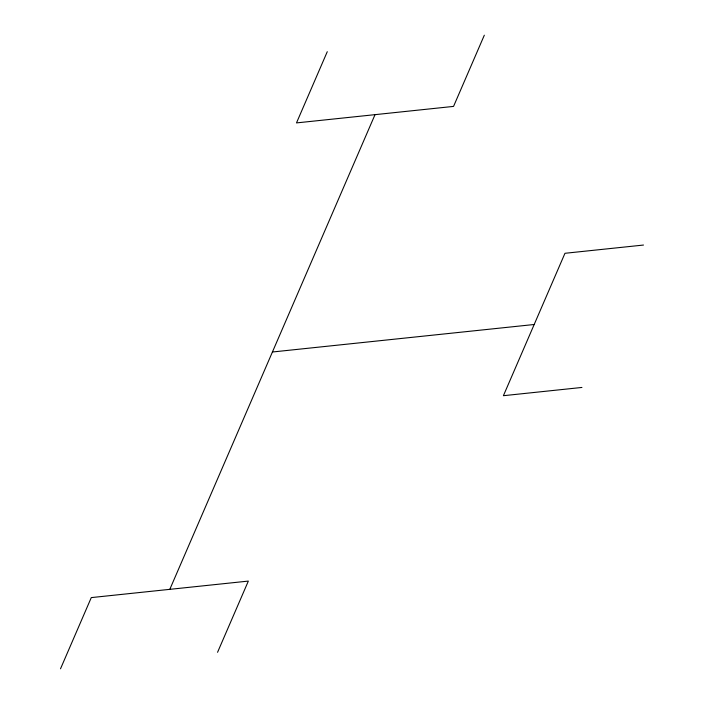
<?xml version="1.0" encoding="UTF-8"?>
<svg xmlns="http://www.w3.org/2000/svg" width="704" height="704" viewBox="0 0 704 704"><rect width="100%" height="100%" fill="white"/><g stroke="black" fill="none" stroke-linecap="round" stroke-linejoin="round"><path stroke-width="1.06" d="M60.509 668.8L91.282 597.599L248.345 581.09L217.562 652.3M327.272 51.7L296.49 122.91L453.552 106.401L484.326 35.2M169.814 589.345L375.021 114.655M643.491 245.045L564.969 253.29L503.404 395.701L581.935 387.446M272.413 352L534.186 324.5"/></g></svg>
